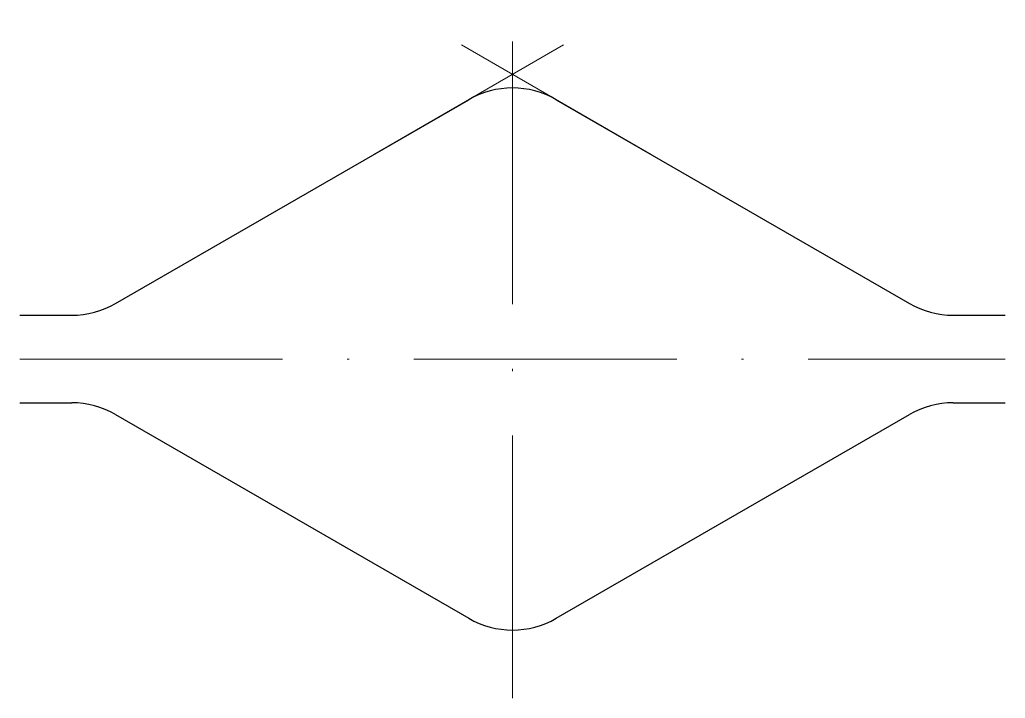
# Model space of a CAD drawing. Header units: millimetres. Extents: x -22.5 to 22.5, y -15.5 to 15.5.
import ezdxf

# ---------------------------------------------------------------- set-up
doc = ezdxf.new("R2010")
doc.units = ezdxf.units.MM
doc.linetypes.add('ACAD_ISO02W100', pattern=[15, 12, -3])
doc.linetypes.add('ACAD_ISO10W100', pattern=[18, 12, -2.95, 0.1, -2.95])
doc.layers.get('0').update_dxf_attribs({"lineweight": 25, "true_color": 0x000000})
doc.layers.add('s', color=7, linetype='ACAD_ISO02W100', lineweight=13, true_color=0x000000)
doc.layers.add('sp', color=7, linetype='ACAD_ISO10W100', lineweight=13, true_color=0x000000)

msp = doc.modelspace()

# ---------------------------------------------------------------- linework, layer by layer
for p, q in [((-18.124, 2.536), (-2, 11.845)), ((2, 11.845), (18.124, 2.536)), ((-22.5, 2), (-20.124, 2)), ((20.124, 2), (22.5, 2)), ((-22.5, -2), (-20.124, -2)), ((20.124, -2), (22.5, -2)), ((-18.124, -2.536), (-2, -11.845)), ((2, -11.845), (18.124, -2.536))]:
    msp.add_line(p, q)
for centre, start, end in [((0, 8.381), 60, 120), ((-20.124, 6), 270, 300), ((20.124, 6), 240, 270), ((-20.124, -6), 60, 90), ((20.124, -6), 90, 120), ((0, -8.381), 240, 300)]:
    msp.add_arc(centre, 4, start, end)
at = {"layer": 's'}
for p, q in [((-6.33, 9.345), (2.33, 14.345)), ((-2.33, 14.345), (6.33, 9.345))]:
    msp.add_line(p, q, dxfattribs=at)
at = {"layer": 'sp'}
for p, q in [((0, -15.5), (0, 15.5)), ((-22.5, 0), (22.5, 0))]:
    msp.add_line(p, q, dxfattribs=at)

doc.saveas('drawing.dxf')
